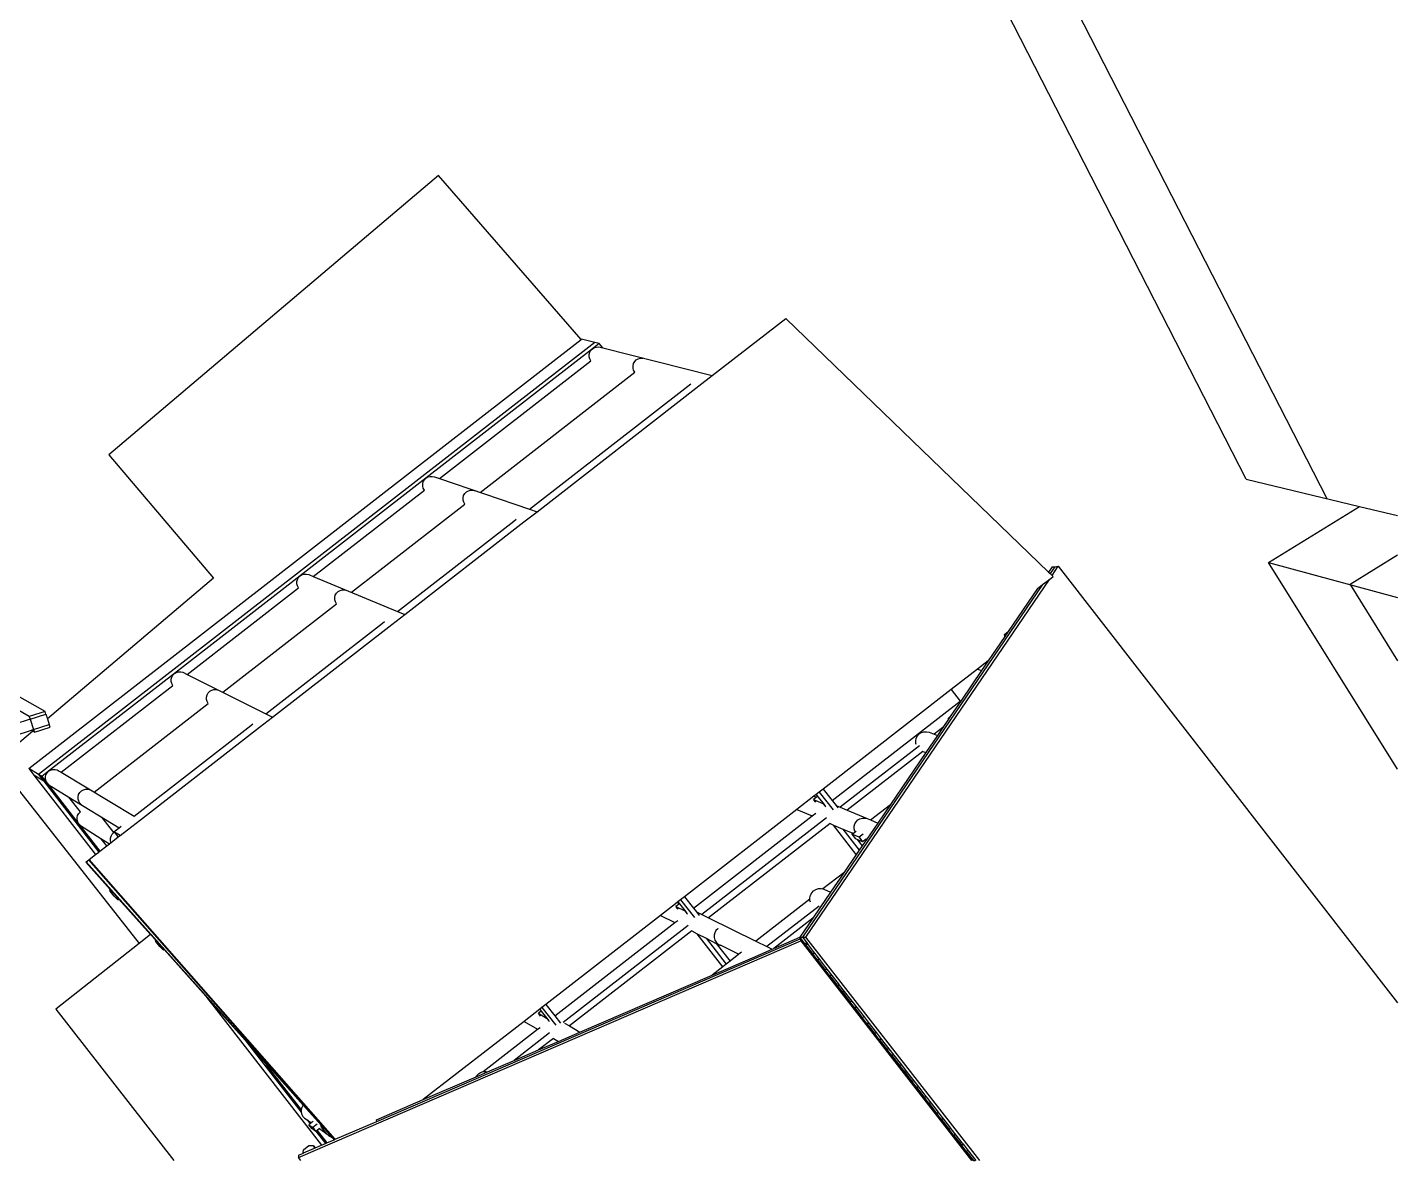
# Model space of a CAD drawing. Extents: x -86023 to 86023, y -39538 to 39538.
# Drawn here: x 46201 to 86023, y -39538 to -6591 of the extents above; entities that cross this region are included whole.
import ezdxf

# ---------------------------------------------------------------- set-up
doc = ezdxf.new("R2010")
doc.units = 0
doc.layers.get('0').update_dxf_attribs({"linetype": 'CONTINUOUS'})

msp = doc.modelspace()

# ---------------------------------------------------------------- linework, layer by layer
for p, q in [((81618, -19721), (74083, -4995)), ((76212, -5139), (83964, -20288)), ((58148, -10895), (48569, -19018)), ((62295, -15662), (58148, -10895)), ((66102, -16716), (68240, -15055)), ((68240, -15055), (75882, -22430)), ((46240, -28137), (62295, -15662)), ((62693, -15748), (46526, -28311)), ((62309, -15651), (62295, -15662)), ((62693, -15748), (62309, -15651)), ((62823, -15780), (62625, -15934)), ((62625, -15934), (62681, -15901)), ((62681, -15901), (62744, -15884)), ((62823, -15780), (62693, -15748)), ((62744, -15884), (62810, -15883)), ((62810, -15883), (62925, -15912)), ((62925, -15912), (62823, -15780)), ((62925, -15912), (66102, -16716)), ((62625, -15934), (57785, -19695)), ((58174, -19709), (62581, -16285)), ((62530, -16100), (62547, -16037)), ((62531, -16166), (62530, -16100)), ((62548, -16229), (62531, -16166)), ((62547, -16037), (62579, -15980)), ((62581, -16285), (62548, -16229)), ((62579, -15980), (62625, -15934)), ((63818, -16363), (63851, -16305)), ((63851, -16305), (63898, -16258)), ((63898, -16258), (63956, -16224)), ((63956, -16224), (64020, -16206)), ((64020, -16206), (64087, -16206)), ((64087, -16206), (64087, -16206)), ((59357, -20110), (63853, -16616)), ((63802, -16428), (63818, -16363)), ((63802, -16494), (63802, -16428)), ((63820, -16558), (63802, -16494)), ((63853, -16616), (63820, -16558)), ((65717, -17015), (66102, -16716)), ((60790, -20595), (65395, -17017)), ((61013, -20671), (65717, -17015)), ((65395, -17017), (65478, -16953)), ((48569, -19018), (51608, -22602)), ((57785, -19695), (54129, -22535)), ((57690, -19861), (57706, -19798)), ((57690, -19927), (57690, -19861)), ((57706, -19798), (57739, -19742)), ((57739, -19742), (57785, -19695)), ((57785, -19695), (57841, -19662)), ((57841, -19662), (57904, -19645)), ((57904, -19645), (57969, -19644)), ((57969, -19644), (58032, -19661)), ((58032, -19661), (58174, -19709)), ((58174, -19709), (60790, -20595)), ((81618, -19721), (84913, -20517)), ((54510, -22556), (57740, -20046)), ((57707, -19990), (57690, -19927)), ((57740, -20046), (57707, -19990)), ((58863, -20265), (58879, -20201)), ((58863, -20332), (58863, -20265)), ((58879, -20201), (58912, -20143)), ((58912, -20143), (58959, -20095)), ((58959, -20095), (59017, -20062)), ((59017, -20062), (59081, -20044)), ((59081, -20044), (59148, -20044)), ((59148, -20044), (59212, -20061)), ((55618, -23015), (58914, -20454)), ((58881, -20396), (58863, -20332)), ((58914, -20454), (58881, -20396)), ((60631, -20967), (61013, -20671)), ((60790, -20595), (61013, -20671)), ((82275, -22153), (84913, -20517)), ((84913, -20517), (86023, -20786)), ((56961, -23570), (60337, -20948)), ((57170, -23657), (60631, -20967)), ((60337, -20948), (60410, -20891)), ((75984, -22279), (75882, -22430)), ((76060, -22270), (75924, -22470)), ((75980, -22524), (76161, -22258)), ((75984, -22279), (76060, -22270)), ((76060, -22270), (76161, -22258)), ((76161, -22258), (86023, -34951)), ((82275, -22153), (86023, -23162)), ((86023, -28156), (82275, -22153)), ((86023, -21932), (84640, -22790)), ((51608, -22602), (46783, -26693)), ((54129, -22535), (50474, -25375)), ((54035, -22702), (54051, -22638)), ((54051, -22638), (54084, -22582)), ((54084, -22582), (54129, -22535)), ((54129, -22535), (54186, -22502)), ((54186, -22502), (54249, -22485)), ((54249, -22485), (54314, -22485)), ((54314, -22485), (54377, -22501)), ((54377, -22501), (54510, -22556)), ((54510, -22556), (56961, -23570)), ((68828, -33039), (75902, -22638)), ((75705, -22792), (75902, -22638)), ((75882, -22430), (75924, -22470)), ((75902, -22638), (76011, -22554)), ((75924, -22470), (75980, -22524)), ((75980, -22524), (76011, -22554)), ((50846, -25403), (54085, -22886)), ((54035, -22767), (54035, -22702)), ((54052, -22830), (54035, -22767)), ((54085, -22886), (54052, -22830)), ((55150, -23099), (55183, -23041)), ((55183, -23041), (55230, -22993)), ((55230, -22993), (55287, -22960)), ((55287, -22960), (55352, -22942)), ((55352, -22942), (55418, -22942)), ((55418, -22942), (55483, -22958)), ((75705, -22792), (68727, -33042)), ((75557, -22907), (74705, -24158)), ((75557, -22907), (75705, -22792)), ((84640, -22790), (86023, -25006)), ((51880, -25920), (55185, -23352)), ((55133, -23163), (55150, -23099)), ((55134, -23230), (55133, -23163)), ((55151, -23294), (55134, -23230)), ((55185, -23352), (55151, -23294)), ((56517, -23915), (56583, -23865)), ((56790, -23952), (57170, -23657)), ((56961, -23570), (57170, -23657)), ((46256, -26627), (42109, -24240)), ((46713, -26478), (42526, -24105)), ((53133, -26545), (56517, -23915)), ((53327, -26643), (56790, -23952)), ((74597, -24241), (74705, -24158)), ((74609, -24297), (74597, -24241)), ((74705, -24158), (74609, -24297)), ((74609, -24297), (74127, -25006)), ((74127, -25006), (73816, -25248)), ((74127, -25006), (73935, -25288)), ((50474, -25375), (46819, -28215)), ((50380, -25542), (50396, -25479)), ((50396, -25479), (50428, -25422)), ((50428, -25422), (50474, -25375)), ((50474, -25375), (50531, -25342)), ((50531, -25342), (50594, -25325)), ((50594, -25325), (50659, -25325)), ((50659, -25325), (50722, -25341)), ((50722, -25341), (50846, -25403)), ((50846, -25403), (53133, -26545)), ((73816, -25248), (73053, -25840)), ((73935, -25288), (73349, -26149)), ((73816, -25248), (73935, -25288)), ((47183, -28249), (50430, -25726)), ((50380, -25607), (50380, -25542)), ((50397, -25670), (50380, -25607)), ((50430, -25726), (50397, -25670)), ((51500, -25891), (51558, -25857)), ((51558, -25857), (51622, -25840)), ((51622, -25840), (51689, -25839)), ((51689, -25839), (51753, -25856)), ((73053, -25840), (69329, -28734)), ((73053, -25840), (73313, -26176)), ((48143, -28824), (51455, -26249)), ((51404, -26061), (51421, -25996)), ((51404, -26128), (51404, -26061)), ((51422, -26192), (51404, -26128)), ((51421, -25996), (51454, -25939)), ((51455, -26249), (51422, -26192)), ((51454, -25939), (51500, -25891)), ((69590, -29069), (73313, -26176)), ((73349, -26149), (73020, -26630)), ((73313, -26176), (73349, -26149)), ((46713, -26478), (46256, -26627)), ((46256, -26627), (46280, -26703)), ((46280, -26703), (46738, -26554)), ((46738, -26554), (46713, -26478)), ((46738, -26554), (46783, -26693)), ((52949, -26937), (53327, -26643)), ((53133, -26545), (53327, -26643)), ((72968, -26671), (73020, -26630)), ((72974, -26699), (72968, -26671)), ((73020, -26630), (72974, -26699)), ((46280, -26703), (37587, -29525)), ((46311, -27030), (37686, -29830)), ((46355, -27056), (45302, -27949)), ((46280, -26703), (46379, -27008)), ((46379, -27008), (46311, -27030)), ((46355, -27056), (46311, -27030)), ((46404, -27084), (46355, -27056)), ((46379, -27008), (46837, -26859)), ((46379, -27008), (46404, -27084)), ((46404, -27084), (46862, -26936)), ((46783, -26693), (46837, -26859)), ((46862, -26936), (46837, -26859)), ((49305, -29520), (52698, -26883)), ((49485, -29628), (52949, -26937)), ((52698, -26883), (52756, -26838)), ((72186, -27092), (72259, -27070)), ((72259, -27070), (72335, -27067)), ((72335, -27067), (72410, -27084)), ((72803, -26950), (72559, -27140)), ((72803, -26950), (72650, -27174)), ((72974, -26699), (72803, -26950)), ((72128, -27474), (69823, -29266)), ((72017, -27331), (72034, -27257)), ((72019, -27407), (72017, -27331)), ((72028, -27436), (72019, -27407)), ((72034, -27257), (72069, -27189)), ((72069, -27189), (72121, -27133)), ((72121, -27133), (72186, -27092)), ((72650, -27174), (72310, -27673)), ((72410, -27084), (72559, -27140)), ((72559, -27140), (72650, -27174)), ((72228, -27641), (70027, -29351)), ((72310, -27673), (71282, -29182)), ((72237, -27634), (72228, -27641)), ((72228, -27641), (72310, -27673)), ((45302, -27949), (49450, -33227)), ((46240, -28137), (46393, -28333)), ((46526, -28311), (46240, -28137)), ((46819, -28215), (46622, -28369)), ((46741, -28319), (46773, -28262)), ((46773, -28262), (46819, -28215)), ((46819, -28215), (46876, -28182)), ((46876, -28182), (46939, -28165)), ((46939, -28165), (47004, -28165)), ((47004, -28165), (47067, -28181)), ((47067, -28181), (47124, -28214)), ((47124, -28214), (47183, -28249)), ((47183, -28249), (49305, -29520)), ((46393, -28333), (48184, -30639)), ((46679, -28508), (46393, -28333)), ((46622, -28369), (46526, -28311)), ((46526, -28311), (46679, -28508)), ((46622, -28369), (46775, -28567)), ((46679, -28508), (48278, -30566)), ((46775, -28567), (46679, -28508)), ((46724, -28382), (46741, -28319)), ((46725, -28447), (46724, -28382)), ((46742, -28510), (46725, -28447)), ((46775, -28567), (46742, -28510)), ((46775, -28567), (46822, -28612)), ((46775, -28567), (47696, -29752)), ((46822, -28612), (47404, -28969)), ((47740, -29401), (47404, -28969)), ((47404, -28969), (48865, -29861)), ((47674, -28959), (47691, -28894)), ((47675, -29025), (47674, -28959)), ((47692, -29090), (47675, -29025)), ((47691, -28894), (47724, -28836)), ((47724, -28836), (47771, -28789)), ((47771, -28789), (47828, -28755)), ((47828, -28755), (47893, -28738)), ((47893, -28738), (47959, -28737)), ((47959, -28737), (48024, -28754)), ((48024, -28754), (48082, -28787)), ((69057, -28945), (68565, -29327)), ((69132, -28976), (69051, -29039)), ((69051, -29039), (69320, -29152)), ((69113, -29119), (69051, -29039)), ((69125, -28892), (69057, -28945)), ((69057, -28945), (69132, -28976)), ((69216, -28822), (69125, -28892)), ((69125, -28892), (69175, -28957)), ((69163, -28952), (69132, -28976)), ((69163, -28952), (69175, -28957)), ((69175, -28957), (69324, -29149)), ((69329, -28734), (69216, -28822)), ((69216, -28822), (69619, -29341)), ((69329, -28734), (69590, -29069)), ((69590, -29069), (69703, -29216)), ((47662, -29504), (47694, -29447)), ((47726, -29147), (47692, -29090)), ((47694, -29447), (47740, -29401)), ((47773, -29194), (47726, -29147)), ((68565, -29327), (65300, -31865)), ((68565, -29327), (69012, -29518)), ((69012, -29518), (69111, -29441)), ((69324, -29149), (69320, -29152)), ((69320, -29152), (69382, -29233)), ((69324, -29149), (69387, -29230)), ((69387, -29230), (69403, -29250)), ((69703, -29216), (69753, -29280)), ((69703, -29216), (69823, -29266)), ((69823, -29266), (70027, -29351)), ((70027, -29351), (70610, -29596)), ((70701, -29634), (71282, -29182)), ((71282, -29182), (70914, -29723)), ((47646, -29567), (47662, -29504)), ((47646, -29633), (47646, -29567)), ((47663, -29696), (47646, -29633)), ((47696, -29752), (47663, -29696)), ((47696, -29752), (47743, -29798)), ((47696, -29752), (48310, -30541)), ((47743, -29798), (48337, -30169)), ((48711, -29999), (48368, -29557)), ((48718, -29975), (48865, -29861)), ((48865, -29861), (48929, -29812)), ((49108, -29921), (49485, -29628)), ((49304, -29520), (49305, -29520)), ((65560, -32200), (69012, -29518)), ((69425, -29575), (65805, -32387)), ((69528, -29739), (65997, -32482)), ((69534, -29734), (69528, -29739)), ((69528, -29739), (69627, -29781)), ((70292, -30636), (69627, -29781)), ((69627, -29781), (69898, -29897)), ((70229, -29819), (70247, -29749)), ((70229, -29892), (70229, -29819)), ((70247, -29749), (70283, -29686)), ((70283, -29686), (70334, -29634)), ((70334, -29634), (70397, -29597)), ((70397, -29597), (70467, -29578)), ((70467, -29578), (70540, -29577)), ((70540, -29577), (70610, -29596)), ((70914, -29723), (70593, -30194)), ((70610, -29596), (70701, -29634)), ((70701, -29634), (70914, -29723)), ((48507, -30388), (48337, -30169)), ((48337, -30169), (48588, -30325)), ((48588, -30325), (48842, -30127)), ((48614, -30168), (48631, -30104)), ((48615, -30235), (48614, -30168)), ((48630, -30292), (48615, -30235)), ((48631, -30104), (48664, -30046)), ((48664, -30046), (48711, -29999)), ((48897, -30085), (48718, -29975)), ((48718, -29975), (48760, -30029)), ((48760, -30029), (48831, -30120)), ((48842, -30127), (48831, -30120)), ((48842, -30127), (48897, -30085)), ((48897, -30085), (49108, -29921)), ((69898, -29897), (70376, -30512)), ((69898, -29897), (70169, -30013)), ((70165, -30050), (70186, -30034)), ((70372, -30139), (70165, -30050)), ((70165, -30050), (70267, -30182)), ((70169, -30013), (70186, -30034)), ((70169, -30013), (70197, -30025)), ((70186, -30034), (70197, -30025)), ((70197, -30025), (70258, -29978)), ((70249, -29962), (70229, -29892)), ((70258, -29978), (70249, -29962)), ((70258, -29978), (70284, -29958)), ((70318, -30204), (70267, -30182)), ((70318, -30204), (70461, -30388)), ((70475, -30271), (70318, -30204)), ((70491, -30046), (70372, -30139)), ((70372, -30139), (70475, -30271)), ((70593, -30194), (70461, -30388)), ((70581, -30189), (70475, -30271)), ((70588, -30183), (70581, -30189)), ((70581, -30189), (70593, -30194)), ((47995, -30786), (48184, -30639)), ((48184, -30639), (48278, -30566)), ((48278, -30566), (48310, -30541)), ((48310, -30541), (48507, -30388)), ((48507, -30388), (48588, -30325)), ((70292, -30636), (69928, -31170)), ((70376, -30512), (70292, -30636)), ((70461, -30388), (70376, -30512)), ((47902, -30865), (47909, -30856)), ((47902, -30865), (48608, -31654)), ((47909, -30856), (47989, -30793)), ((47909, -30856), (55130, -38926)), ((47985, -30797), (47989, -30793)), ((55135, -38923), (47985, -30797)), ((47989, -30793), (47995, -30786)), ((55150, -38917), (47995, -30786)), ((69928, -31170), (69323, -31640)), ((69928, -31170), (69543, -31735)), ((48596, -31664), (48608, -31654)), ((48611, -31707), (48596, -31664)), ((48596, -31664), (48683, -31737)), ((48608, -31654), (48683, -31737)), ((48726, -31854), (48611, -31707)), ((48683, -31737), (48705, -31762)), ((48705, -31762), (48775, -31842)), ((48705, -31762), (48776, -31841)), ((48830, -31956), (48726, -31854)), ((48775, -31842), (48776, -31841)), ((48775, -31842), (48839, -31931)), ((48776, -31841), (48849, -31923)), ((68942, -31899), (68959, -31822)), ((68959, -31822), (68996, -31753)), ((68996, -31753), (69049, -31696)), ((69049, -31696), (69115, -31654)), ((69115, -31654), (69190, -31631)), ((69190, -31631), (69269, -31628)), ((69543, -31735), (69232, -32192)), ((69269, -31628), (69323, -31640)), ((69323, -31640), (69345, -31645)), ((69345, -31645), (69543, -31735)), ((48839, -31931), (48830, -31956)), ((48830, -31956), (48858, -31934)), ((48839, -31931), (48849, -31923)), ((48849, -31923), (48858, -31934)), ((48858, -31934), (49782, -32966)), ((64946, -32140), (64601, -32408)), ((65084, -32032), (64946, -32140)), ((65151, -32069), (65051, -32147)), ((65051, -32147), (65304, -32272)), ((65107, -32220), (65051, -32147)), ((65108, -32014), (65084, -32032)), ((65084, -32032), (65147, -32064)), ((65113, -32227), (65107, -32220)), ((65186, -31953), (65108, -32014)), ((65108, -32014), (65147, -32064)), ((65147, -32064), (65151, -32069)), ((65151, -32069), (65307, -32270)), ((65300, -31865), (65186, -31953)), ((65186, -31953), (65590, -32472)), ((65300, -31865), (65560, -32200)), ((65560, -32200), (65644, -32308)), ((68943, -31936), (67370, -33158)), ((69208, -32139), (67692, -33316)), ((68943, -31936), (68942, -31899)), ((68945, -31977), (68943, -31936)), ((68959, -32023), (68945, -31977)), ((69232, -32192), (69030, -32489)), ((64601, -32408), (61270, -34996)), ((61531, -35331), (65022, -32619)), ((64601, -32408), (65022, -32619)), ((65022, -32619), (65106, -32553)), ((65307, -32270), (65304, -32272)), ((65304, -32272), (65367, -32353)), ((65307, -32270), (65370, -32351)), ((65370, -32351), (65386, -32371)), ((65644, -32308), (65722, -32408)), ((65644, -32308), (65805, -32387)), ((65805, -32387), (65997, -32482)), ((65997, -32482), (67370, -33158)), ((69030, -32489), (67894, -33371)), ((69030, -32489), (68651, -33044)), ((49782, -32966), (49450, -33227)), ((49782, -32966), (49922, -33123)), ((65401, -32701), (61773, -35521)), ((65508, -32862), (61953, -35624)), ((65511, -32860), (65508, -32862)), ((65508, -32862), (65670, -32944)), ((66414, -33901), (65670, -32944)), ((65670, -32944), (65926, -33072)), ((66177, -32912), (66158, -32982)), ((66158, -32982), (66159, -33055)), ((66213, -32848), (66177, -32912)), ((66264, -32797), (66213, -32848)), ((66268, -32794), (66264, -32797)), ((67894, -33371), (68651, -33045)), ((68651, -33045), (68727, -33042)), ((68651, -33044), (68651, -33045)), ((68651, -33044), (68651, -33045)), ((68795, -33230), (68651, -33045)), ((68663, -33091), (68651, -33045)), ((68651, -33045), (68651, -33045)), ((68727, -33042), (68828, -33039)), ((68727, -33042), (68871, -33228)), ((73877, -39538), (68828, -33039)), ((49450, -33227), (47027, -35131)), ((49922, -33123), (49922, -33123)), ((49936, -33165), (49922, -33123)), ((49922, -33123), (49923, -33124)), ((49922, -33123), (49923, -33124)), ((49923, -33124), (50167, -33397)), ((50051, -33313), (49936, -33165)), ((50158, -33417), (50051, -33313)), ((50167, -33397), (50158, -33417)), ((50158, -33417), (50174, -33404)), ((50167, -33397), (50174, -33404)), ((50174, -33404), (51385, -34758)), ((54079, -39443), (68678, -33153)), ((56354, -38398), (68663, -33091)), ((65926, -33072), (66511, -33825)), ((65926, -33072), (66222, -33221)), ((66159, -33055), (66178, -33125)), ((66178, -33125), (66215, -33188)), ((66215, -33188), (66267, -33239)), ((66222, -33221), (66624, -33738)), ((66222, -33221), (66330, -33275)), ((66267, -33239), (66330, -33275)), ((66330, -33275), (66370, -33285)), ((66337, -33269), (66370, -33285)), ((66370, -33285), (66388, -33290)), ((66370, -33285), (66878, -33540)), ((67271, -33640), (67846, -33392)), ((67370, -33158), (67692, -33316)), ((67692, -33316), (67846, -33392)), ((67846, -33392), (67894, -33371)), ((68807, -33277), (68663, -33091)), ((68663, -33091), (68678, -33153)), ((68678, -33153), (73639, -39538)), ((68864, -33228), (68795, -33230)), ((68795, -33230), (68807, -33277)), ((68807, -33277), (68810, -33281)), ((68829, -33273), (68810, -33281)), ((68810, -33281), (68993, -33516)), ((68864, -33228), (68829, -33273)), ((68829, -33273), (69011, -33509)), ((68871, -33228), (68864, -33228)), ((69050, -33459), (68871, -33228)), ((66099, -34146), (67271, -33640)), ((66511, -33825), (66414, -33901)), ((66624, -33738), (66511, -33825)), ((66878, -33540), (66624, -33738)), ((66953, -33482), (66878, -33540)), ((68993, -33516), (69011, -33509)), ((68993, -33516), (69023, -33555)), ((69011, -33509), (69087, -33506)), ((69156, -33694), (69011, -33509)), ((69023, -33555), (69011, -33509)), ((69167, -33741), (69023, -33555)), ((69087, -33506), (69050, -33459)), ((69231, -33692), (69087, -33506)), ((69231, -33692), (69156, -33694)), ((69156, -33694), (69167, -33741)), ((69156, -33694), (69372, -33972)), ((69167, -33741), (69353, -33980)), ((69410, -33922), (69231, -33692)), ((62261, -35801), (66099, -34146)), ((66414, -33901), (66099, -34146)), ((69353, -33980), (69372, -33972)), ((69353, -33980), (69384, -34019)), ((69372, -33972), (69448, -33970)), ((69516, -34158), (69372, -33972)), ((69384, -34019), (69372, -33972)), ((69528, -34205), (69384, -34019)), ((69448, -33970), (69410, -33922)), ((69592, -34156), (69448, -33970)), ((69592, -34156), (69516, -34158)), ((69516, -34158), (69528, -34205)), ((69516, -34158), (69732, -34436)), ((69528, -34205), (69714, -34444)), ((69771, -34386), (69592, -34156)), ((69714, -34444), (69732, -34436)), ((69714, -34444), (69744, -34483)), ((69732, -34436), (69808, -34434)), ((69876, -34621), (69732, -34436)), ((69744, -34483), (69732, -34436)), ((69888, -34669), (69744, -34483)), ((69808, -34434), (69771, -34386)), ((69952, -34620), (69808, -34434)), ((69952, -34620), (69876, -34621)), ((69876, -34621), (69888, -34669)), ((69876, -34621), (70092, -34900)), ((70131, -34850), (69952, -34620)), ((51385, -34758), (54750, -39089)), ((51385, -34758), (51449, -34829)), ((51552, -34962), (51449, -34829)), ((51449, -34829), (51661, -35067)), ((51661, -35068), (51552, -34962)), ((61270, -34996), (61157, -35084)), ((61270, -34996), (61531, -35331)), ((69888, -34669), (70074, -34907)), ((70074, -34907), (70092, -34900)), ((70074, -34907), (70105, -34947)), ((70092, -34900), (70169, -34898)), ((70236, -35085), (70092, -34900)), ((70105, -34947), (70092, -34900)), ((70249, -35133), (70105, -34947)), ((70169, -34898), (70131, -34850)), ((70313, -35084), (70169, -34898)), ((47027, -35131), (50458, -39538)), ((51661, -35068), (51662, -35067)), ((51661, -35067), (51661, -35068)), ((51661, -35067), (51662, -35067)), ((51662, -35067), (52529, -36036)), ((61091, -35135), (60636, -35489)), ((61134, -35190), (61051, -35255)), ((61051, -35255), (61289, -35392)), ((61113, -35335), (61051, -35255)), ((61157, -35084), (61091, -35135)), ((61091, -35135), (61134, -35190)), ((61134, -35190), (61290, -35391)), ((61157, -35084), (61560, -35603)), ((61290, -35391), (61289, -35392)), ((61289, -35392), (61351, -35473)), ((61290, -35391), (61353, -35472)), ((61531, -35331), (61695, -35542)), ((70313, -35084), (70236, -35085)), ((70236, -35085), (70249, -35133)), ((70236, -35085), (70453, -35363)), ((70249, -35133), (70434, -35371)), ((70491, -35313), (70313, -35084)), ((70434, -35371), (70453, -35363)), ((70434, -35371), (70465, -35411)), ((70453, -35363), (70529, -35362)), ((70597, -35549), (70453, -35363)), ((70465, -35411), (70453, -35363)), ((70610, -35597), (70465, -35411)), ((70529, -35362), (70491, -35313)), ((70674, -35548), (70529, -35362)), ((60636, -35489), (57705, -37766)), ((59445, -36952), (61031, -35720)), ((61378, -35827), (60352, -36624)), ((60636, -35489), (61031, -35720)), ((61031, -35720), (61101, -35666)), ((61353, -35472), (61369, -35492)), ((61633, -36072), (62261, -35801)), ((61809, -35541), (61953, -35624)), ((61953, -35624), (62261, -35801)), ((61953, -35624), (61953, -35625)), ((70674, -35548), (70597, -35549)), ((70597, -35549), (70610, -35597)), ((70597, -35549), (70813, -35827)), ((70610, -35597), (70794, -35835)), ((70851, -35777), (70674, -35548)), ((70794, -35835), (70813, -35827)), ((70794, -35835), (70826, -35875)), ((70813, -35827), (70890, -35826)), ((70957, -36013), (70813, -35827)), ((70826, -35875), (70813, -35827)), ((70890, -35826), (70851, -35777)), ((71034, -36012), (70890, -35826)), ((52529, -36036), (54157, -38132)), ((52529, -36036), (52913, -36466)), ((61487, -35987), (61059, -36320)), ((61059, -36320), (61633, -36072)), ((61476, -35980), (61487, -35987)), ((61487, -35987), (61633, -36072)), ((70970, -36061), (70826, -35875)), ((71034, -36012), (70957, -36013)), ((70957, -36013), (70970, -36061)), ((70957, -36013), (71173, -36291)), ((70970, -36061), (71155, -36298)), ((71212, -36240), (71034, -36012)), ((52913, -36466), (52965, -36532)), ((52913, -36466), (52969, -36528)), ((52952, -36542), (52965, -36532)), ((52965, -36582), (52952, -36542)), ((52952, -36542), (53047, -36623)), ((52965, -36532), (52969, -36528)), ((53082, -36732), (52965, -36582)), ((52969, -36528), (53051, -36620)), ((53047, -36623), (53051, -36620)), ((53047, -36623), (53143, -36732)), ((53051, -36620), (53148, -36728)), ((59574, -36960), (60352, -36624)), ((60352, -36624), (61059, -36320)), ((71155, -36298), (71173, -36291)), ((71155, -36298), (71186, -36339)), ((71173, -36291), (71250, -36290)), ((71317, -36476), (71173, -36291)), ((71186, -36339), (71173, -36291)), ((71331, -36525), (71186, -36339)), ((71250, -36290), (71212, -36240)), ((71395, -36476), (71250, -36290)), ((71395, -36476), (71317, -36476)), ((71317, -36476), (71331, -36525)), ((71317, -36476), (71534, -36754)), ((71331, -36525), (71515, -36762)), ((71572, -36704), (71395, -36476)), ((53193, -36841), (53082, -36732)), ((53143, -36732), (53148, -36728)), ((53143, -36732), (53207, -36822)), ((53148, -36728), (53222, -36811)), ((53207, -36822), (53193, -36841)), ((53193, -36841), (53200, -36835)), ((53200, -36835), (53226, -36815)), ((53200, -36835), (54156, -38065)), ((53207, -36822), (53222, -36811)), ((53222, -36811), (53226, -36815)), ((53226, -36815), (54217, -37923)), ((59240, -37104), (59574, -36960)), ((59258, -37070), (59309, -37014)), ((59309, -37014), (59374, -36974)), ((59374, -36974), (59445, -36952)), ((59445, -36952), (59447, -36951)), ((59447, -36951), (59523, -36948)), ((59523, -36948), (59574, -36960)), ((71515, -36762), (71534, -36754)), ((71515, -36762), (71547, -36803)), ((71678, -36940), (71534, -36754)), ((71534, -36754), (71611, -36754)), ((71547, -36803), (71534, -36754)), ((71691, -36989), (71547, -36803)), ((71611, -36754), (71572, -36704)), ((71755, -36940), (71611, -36754)), ((71755, -36940), (71678, -36940)), ((71678, -36940), (71691, -36989)), ((71678, -36940), (71894, -37218)), ((71691, -36989), (71875, -37226)), ((71932, -37168), (71755, -36940)), ((57705, -37766), (59240, -37104)), ((59240, -37104), (59258, -37070)), ((71875, -37226), (71894, -37218)), ((71875, -37226), (71908, -37267)), ((72038, -37404), (71894, -37218)), ((71894, -37218), (71972, -37218)), ((71908, -37267), (71894, -37218)), ((72052, -37453), (71908, -37267)), ((71972, -37218), (71932, -37168)), ((72116, -37404), (71972, -37218)), ((72116, -37404), (72038, -37404)), ((72038, -37404), (72052, -37453)), ((72038, -37404), (72254, -37682)), ((72292, -37631), (72116, -37404)), ((56351, -38350), (57705, -37766)), ((72052, -37453), (72236, -37689)), ((72236, -37689), (72254, -37682)), ((72236, -37689), (72268, -37731)), ((72398, -37867), (72254, -37682)), ((72254, -37682), (72332, -37682)), ((72268, -37731), (72254, -37682)), ((72412, -37917), (72268, -37731)), ((72332, -37682), (72292, -37631)), ((72476, -37868), (72332, -37682)), ((54173, -37992), (54156, -38059)), ((54156, -38059), (54156, -38065)), ((54156, -38065), (54156, -38128)), ((54156, -38128), (54157, -38132)), ((54157, -38132), (54174, -38195)), ((54207, -37932), (54173, -37992)), ((54174, -38195), (54209, -38254)), ((54217, -37923), (54207, -37932)), ((54217, -37923), (54746, -38514)), ((72476, -37868), (72398, -37867)), ((72398, -37867), (72412, -37917)), ((72398, -37867), (72615, -38146)), ((72412, -37917), (72596, -38153)), ((72653, -38095), (72476, -37868)), ((72596, -38153), (72615, -38146)), ((72596, -38153), (72629, -38195)), ((72759, -38331), (72615, -38146)), ((72615, -38146), (72693, -38146)), ((72629, -38195), (72615, -38146)), ((72773, -38381), (72629, -38195)), ((72693, -38146), (72653, -38095)), ((72837, -38332), (72693, -38146)), ((54209, -38254), (54258, -38303)), ((54258, -38303), (54328, -38352)), ((54328, -38352), (54417, -38466)), ((54328, -38352), (54440, -38431)), ((54417, -38466), (54379, -38495)), ((54464, -38605), (54379, -38495)), ((54379, -38495), (54499, -38580)), ((54448, -38442), (54417, -38466)), ((54440, -38431), (54448, -38442)), ((54440, -38431), (54452, -38439)), ((54452, -38439), (54448, -38442)), ((54506, -38397), (54452, -38439)), ((54584, -38690), (54464, -38605)), ((54626, -38481), (54499, -38580)), ((54499, -38580), (54584, -38690)), ((54690, -38607), (54620, -38662)), ((54695, -38603), (54690, -38607)), ((54690, -38607), (54915, -38766)), ((54733, -38524), (54746, -38514)), ((54745, -38563), (54733, -38524)), ((54733, -38524), (54828, -38606)), ((54862, -38715), (54745, -38563)), ((54746, -38514), (54828, -38606)), ((54828, -38606), (54929, -38719)), ((55150, -38917), (56354, -38398)), ((56354, -38398), (56351, -38350)), ((72837, -38332), (72759, -38331)), ((72759, -38331), (72773, -38381)), ((72759, -38331), (72975, -38609)), ((72773, -38381), (72956, -38617)), ((73013, -38558), (72837, -38332)), ((72956, -38617), (72975, -38609)), ((72956, -38617), (72989, -38659)), ((73119, -38795), (72975, -38609)), ((72975, -38609), (73053, -38610)), ((72989, -38659), (72975, -38609)), ((73053, -38610), (73013, -38558)), ((73197, -38796), (73053, -38610)), ((54588, -38686), (54584, -38690)), ((54620, -38662), (54588, -38686)), ((54588, -38686), (54863, -39041)), ((54620, -38662), (54901, -39024)), ((54915, -38766), (54862, -38715)), ((54863, -39041), (54901, -39024)), ((54901, -39024), (55118, -38931)), ((54976, -38826), (54915, -38766)), ((54929, -38719), (54993, -38810)), ((54929, -38719), (55003, -38802)), ((54993, -38810), (54976, -38826)), ((54976, -38826), (54988, -38818)), ((54988, -38818), (55005, -38804)), ((54988, -38818), (55068, -38874)), ((54993, -38810), (55003, -38802)), ((55003, -38802), (55005, -38804)), ((55005, -38804), (55068, -38874)), ((55068, -38874), (55118, -38931)), ((55118, -38931), (55130, -38926)), ((55130, -38926), (55135, -38923)), ((55135, -38923), (55150, -38917)), ((73133, -38845), (72989, -38659)), ((73197, -38796), (73119, -38795)), ((73119, -38795), (73133, -38845)), ((73119, -38795), (73335, -39073)), ((73133, -38845), (73316, -39081)), ((73373, -39022), (73197, -38796)), ((73414, -39074), (73373, -39022)), ((54076, -39380), (54222, -39317)), ((54076, -39380), (54079, -39443)), ((54220, -39314), (54226, -39223)), ((54220, -39314), (54222, -39317)), ((54224, -39316), (54220, -39314)), ((54222, -39317), (54224, -39316)), ((54224, -39316), (54543, -39179)), ((54226, -39223), (54383, -39101)), ((54383, -39101), (54507, -39099)), ((54507, -39099), (54562, -39170)), ((54507, -39099), (54543, -39179)), ((54543, -39179), (54562, -39170)), ((54562, -39170), (54750, -39089)), ((54750, -39089), (54863, -39041)), ((73316, -39081), (73335, -39073)), ((73316, -39081), (73350, -39123)), ((73479, -39258), (73335, -39073)), ((73335, -39073), (73414, -39074)), ((73350, -39123), (73335, -39073)), ((73494, -39309), (73350, -39123)), ((73558, -39260), (73414, -39074)), ((73558, -39260), (73479, -39258)), ((73479, -39258), (73494, -39309)), ((73479, -39258), (73695, -39537)), ((73494, -39309), (73672, -39538)), ((73733, -39486), (73558, -39260)), ((54152, -39538), (54079, -39443)), ((73693, -39538), (73695, -39537)), ((73696, -39538), (73695, -39537)), ((73695, -39537), (73746, -39538)), ((73696, -39538), (73695, -39537)), ((73774, -39538), (73733, -39486))]:
    msp.add_line(p, q)

doc.saveas('drawing.dxf')
